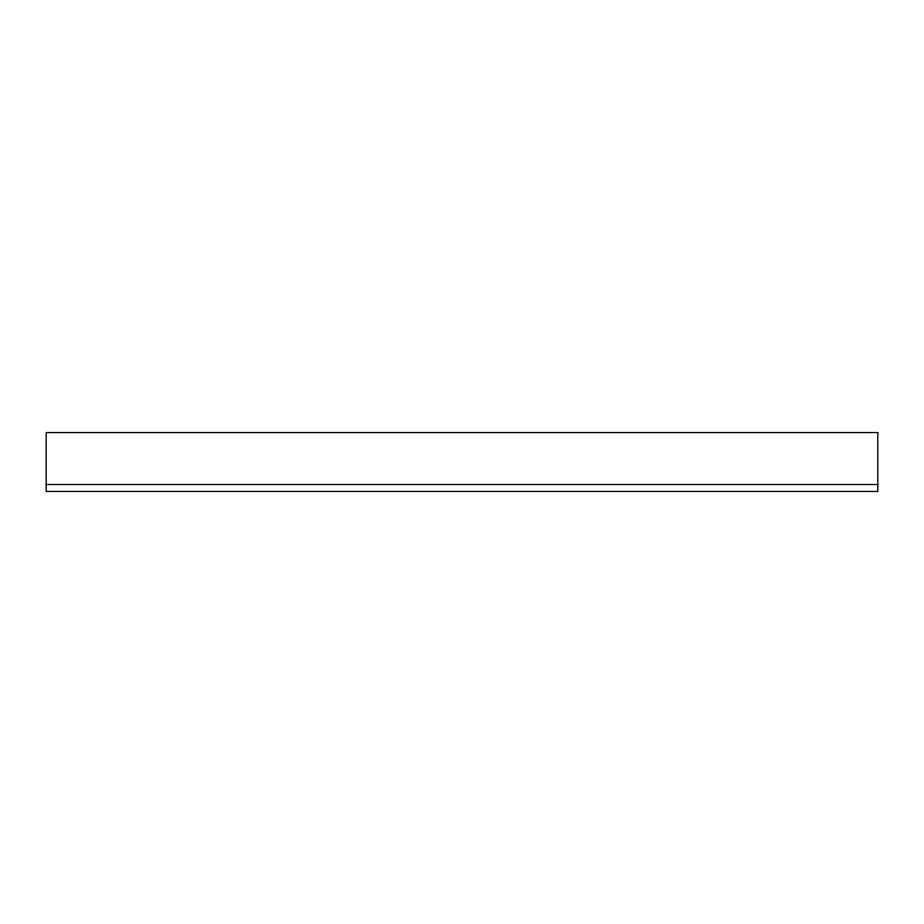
<?xml version="1.0" encoding="UTF-8"?>
<svg xmlns="http://www.w3.org/2000/svg" width="924" height="924" viewBox="0 0 924 924"><rect width="100%" height="100%" fill="white"/><g stroke="black" fill="none" stroke-linecap="round" stroke-linejoin="round"><path stroke-width="1.39" d="M46.2 484.523L877.8 484.523M877.8 432.548L46.2 432.548L46.2 491.452L877.8 491.452L877.8 432.548"/></g></svg>
